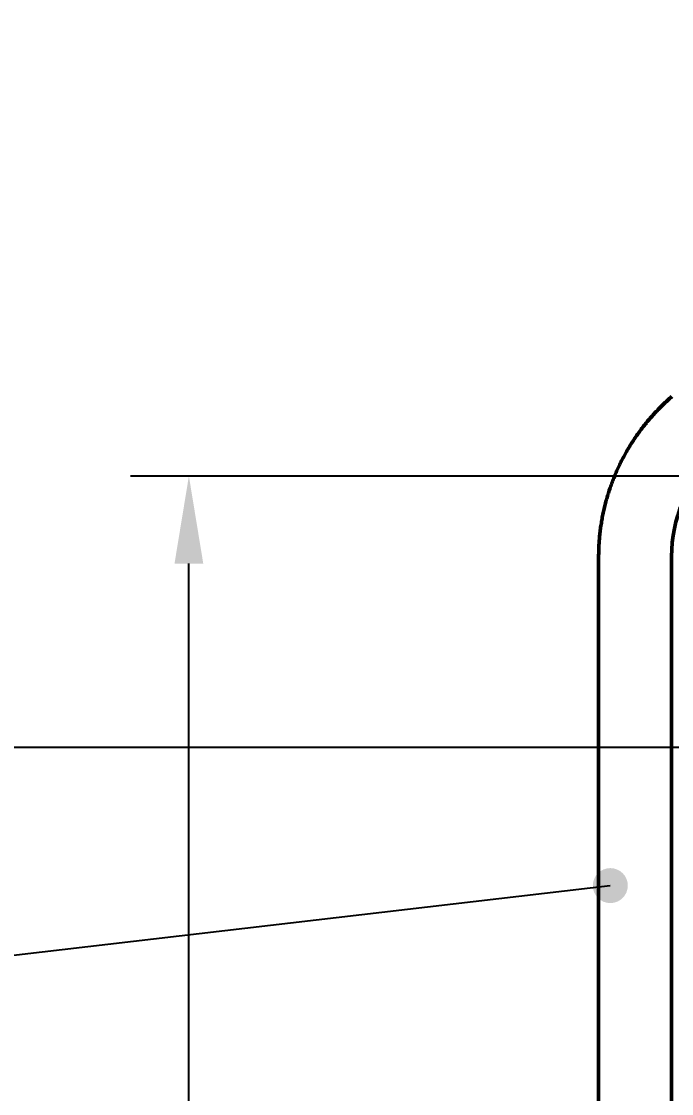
# Model space of a CAD drawing. Header units: millimetres. Extents: x 0 to 594, y 0 to 420.
# Drawn here: x 47.26 to 69.55, y 330.2 to 366.95 of the extents above; entities that cross this region are included whole.
import ezdxf

# ---------------------------------------------------------------- set-up
doc = ezdxf.new("R2010")
doc.units = ezdxf.units.MM
for name, color, linetype, lineweight in [('01-VISIBLE', 7, 'CONTINUOUS', 50), ('04-COTA', 3, 'CONTINUOUS', 25), ('08-FINA', 5, 'CONTINUOUS', 25)]:
    doc.layers.add(name, color=color, linetype=linetype, lineweight=lineweight)
doc.styles.add('ISO3098', font='isocpeur.ttf')
doc.dimstyles.new('FLAMA-ISO', dxfattribs={"dimtxt": 3.5, "dimasz": 3, "dimexe": 2, "dimexo": 1, "dimgap": 1, "dimtad": 1, "dimdec": 1, "dimtxsty": 'ISO3098', "dimcen": 2.5, "dimclrd": 3, "dimclre": 3, "dimclrt": 3, "dimazin": 3, "dimtfac": 1, "dimtmove": 0, "dimatfit": 3, "dimlwd": 25, "dimlwe": 25})

msp = doc.modelspace()

# ---------------------------------------------------------------- hatches: boundary and pattern name
at = {"layer": '08-FINA'}
h = msp.add_hatch(color=7, dxfattribs=at)
h.dxf.hatch_style = 1
edge = h.paths.add_edge_path()
edge.add_arc((67.45, 337.328), 0.6, 0, 360)

# ---------------------------------------------------------------- linework, layer by layer
at = {"layer": '01-VISIBLE'}
for p, q in [((67.05, 348.607), (67.05, 318.8)), ((69.55, 348.607), (69.55, 318.8))]:
    msp.add_line(p, q, dxfattribs=at)
msp.add_lwpolyline([(69.559, 354.092), (69.521, 354.059), (69.484, 354.026), (69.446, 353.992), (69.409, 353.958), (69.372, 353.924), (69.336, 353.89), (69.299, 353.856), (69.263, 353.821), (69.227, 353.786), (69.191, 353.751), (69.156, 353.715), (69.121, 353.68), (69.086, 353.644), (69.051, 353.607), (69.016, 353.571), (68.982, 353.534), (68.948, 353.497), (68.914, 353.46), (68.881, 353.423), (68.848, 353.385), (68.815, 353.347), (68.782, 353.309), (68.75, 353.271), (68.718, 353.233), (68.686, 353.194), (68.654, 353.155), (68.623, 353.116), (68.592, 353.076), (68.561, 353.037), (68.53, 352.997), (68.5, 352.957), (68.47, 352.917), (68.441, 352.876), (68.411, 352.835), (68.382, 352.795), (68.353, 352.754), (68.325, 352.712), (68.296, 352.671), (68.268, 352.629), (68.241, 352.587), (68.213, 352.545), (68.186, 352.503), (68.159, 352.461), (68.133, 352.418), (68.107, 352.375), (68.081, 352.332), (68.055, 352.289), (68.03, 352.246), (68.005, 352.203), (67.98, 352.159), (67.955, 352.115), (67.931, 352.071), (67.908, 352.027), (67.884, 351.983), (67.861, 351.938), (67.838, 351.894), (67.815, 351.849), (67.793, 351.804), (67.771, 351.759), (67.749, 351.713), (67.728, 351.668), (67.707, 351.622), (67.686, 351.577), (67.666, 351.531), (67.646, 351.485), (67.626, 351.439), (67.607, 351.393), (67.588, 351.346), (67.569, 351.3), (67.55, 351.253), (67.532, 351.206), (67.514, 351.159), (67.497, 351.112), (67.48, 351.065), (67.463, 351.018), (67.446, 350.971), (67.43, 350.923), (67.414, 350.876), (67.399, 350.828), (67.383, 350.78), (67.369, 350.732), (67.354, 350.684), (67.34, 350.636), (67.326, 350.588), (67.312, 350.539), (67.299, 350.491), (67.286, 350.443), (67.274, 350.394), (67.262, 350.345), (67.25, 350.297), (67.238, 350.248), (67.227, 350.199), (67.216, 350.15), (67.206, 350.101), (67.195, 350.052), (67.186, 350.003), (67.176, 349.953), (67.167, 349.904), (67.158, 349.855), (67.15, 349.805), (67.142, 349.756), (67.134, 349.706), (67.126, 349.656), (67.119, 349.607), (67.113, 349.557), (67.106, 349.507), (67.1, 349.457), (67.094, 349.408), (67.089, 349.358), (67.084, 349.308), (67.079, 349.258), (67.075, 349.208), (67.071, 349.158), (67.067, 349.108), (67.064, 349.058), (67.061, 349.008), (67.059, 348.958), (67.056, 348.908), (67.054, 348.857), (67.053, 348.807), (67.052, 348.757), (67.051, 348.707), (67.05, 348.657), (67.05, 348.607)], dxfattribs=at)
msp.add_arc((74.3, 348.607), 4.75, 90, -180, dxfattribs=at)
at = {"layer": '08-FINA'}
for p, q in [((35, 342.075), (80.1, 342.075)), ((34.973, 333.539), (67.45, 337.328))]:
    msp.add_line(p, q, dxfattribs=at)

# ---------------------------------------------------------------- dimensions: what is measured, and where the dimension line sits
at = {"layer": '04-COTA'}
for base, p1, p2 in [((42, 269), (64, 269), (64, 390)), ((53, 269), (71.3, 269), (84.3, 351.367))]:
    msp.add_linear_dim(base=base, p1=p1, p2=p2, angle=90, dimstyle='FLAMA-ISO', override={"dimlfac": 10}, dxfattribs=at).render()

doc.saveas('drawing.dxf')
